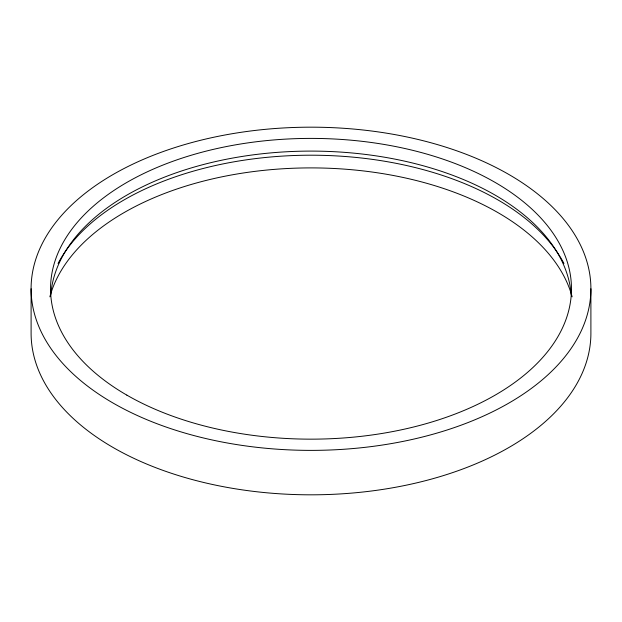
<?xml version="1.0" encoding="UTF-8"?>
<svg xmlns="http://www.w3.org/2000/svg" width="622" height="622" viewBox="0 0 622 622"><rect width="100%" height="100%" fill="white"/><g stroke="black" fill="none" stroke-linecap="round" stroke-linejoin="round"><path stroke-width="0.93" d="M590.9 288.779A279.9 161.596 0 0 1 171.05 428.729A279.9 161.596 0 0 1 171.05 148.829A279.9 161.596 0 0 1 590.9 288.779L590.9 333.221A279.9 161.596 0 0 1 311 494.817A279.9 161.596 0 0 1 31.1 333.221L31.1 288.779M49.861 296.811A264.35 152.623 0 0 1 311 167.901A264.35 152.623 0 0 1 572.139 296.811M50.779 294.96A260.462 150.376 0 0 1 311 151.099A260.462 150.376 0 0 1 571.221 294.96M58.064 263.456A264.35 152.623 0 0 1 311 155.205A264.35 152.623 0 0 1 563.936 263.456M126.826 395.11A260.462 150.376 0 0 0 562.591 327.701A260.462 150.376 0 0 0 243.591 143.526A260.462 150.376 0 0 0 126.826 395.11"/></g></svg>
